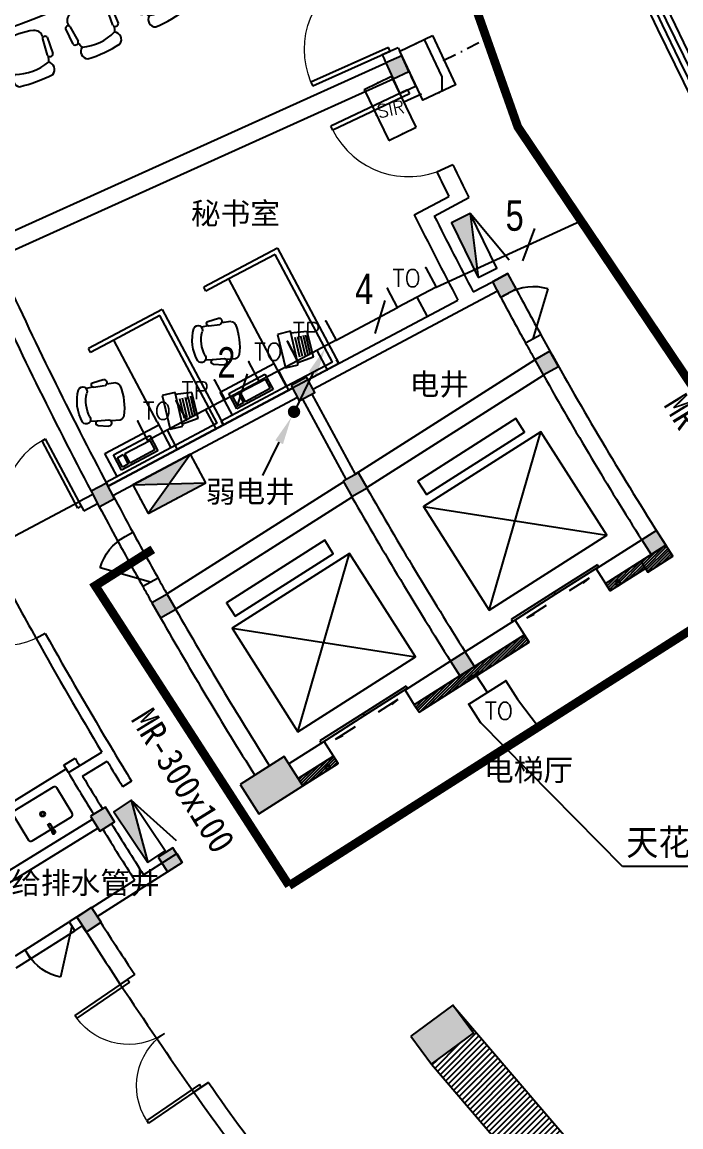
# Model space of a CAD drawing. Extents: x 13680 to 1640314, y -473492 to 65390.
# Drawn here: x 1477235 to 1484801, y -323081 to -310395 of the extents above; entities that cross this region are included whole.
import ezdxf
from ezdxf.enums import TextEntityAlignment as Align

# ---------------------------------------------------------------- set-up
doc = ezdxf.new("R2010")
doc.units = 0
doc.header["$LTSCALE"] = 1000
doc.header["$MEASUREMENT"] = 0
doc.linetypes.add('DASH', pattern=[0.35, 0.25, -0.1])
doc.linetypes.add('DASHDOT', pattern=[1, 0.5, -0.25, 0, -0.25])
for name, color, linetype in [('0-桥架', 120, 'Continuous'), ('0-电气文字', 6, 'Continuous'), ('AXIS', 1, 'Continuous'), ('COLUMN', 255, 'Continuous'), ('DIM-照明', 3, 'Continuous'), ('door', 2, 'Continuous'), ('EQUIP-消防', 241, 'Continuous'), ('EQUIP-通讯', 6, 'Continuous'), ('PUB_HATCH', 8, 'Continuous'), ('S-提资20140812', 6, 'Continuous'), ('S-消防器材提资', 2, 'Continuous'), ('TEL_TEXT', 7, 'Continuous'), ('WALL', 255, 'Continuous'), ('WINDOW', 2, 'Continuous'), ('WIRE-照明', 120, 'Continuous'), ('卫生间洁具', 8, 'Continuous'), ('室外建筑', 8, 'Continuous'), ('装修家具', 8, 'Continuous')]:
    doc.layers.add(name, color=color, linetype=linetype)
doc.styles.add('-宋体', font='', dxfattribs={"width": 1.3})
doc.styles.add('_TCH_DIM_T3', font='SIMPLEX', dxfattribs={"width": 0.705882, "bigfont": 'GBCBIG'})
doc.styles.add('_TEL_DIM', font='SIMPLEX', dxfattribs={"width": 0.8, "height": 3.5, "bigfont": 'HZTXT'})
doc.styles.add('IN-C', font='')
doc.styles.get("Standard").update_dxf_attribs({"font": 'haiwenrs.shx', "bigfont": 'hztxt.shx'})
doc.styles.get('-宋体').set_extended_font_data('NSimSun')
doc.styles.get('IN-C').set_extended_font_data('SimSun')
doc.linetypes.add('FENCELINE1', pattern='A,0.25,-0.1,[133,ltypeshp.shx,S=0.1,R=0,X=-0.1,Y=0],-0.1,1', length=1.45)
doc.dimstyles.new('_TCH_ARROW&&100', dxfattribs={"dimtxt": 297.5, "dimasz": 200, "dimexe": 250, "dimexo": 300, "dimgap": 126.25, "dimtad": 1, "dimdec": 0, "dimzin": 0, "dimdsep": 46, "dimtxsty": '_TCH_DIM_T3', "dimcen": 0.09, "dimclrt": 7, "dimazin": 2, "dimtfac": 1, "dimtdec": 0, "dimtix": 1, "dimtmove": 2, "dimatfit": 3, "dimfxl": 1, "dimtolj": 1, "dimtzin": 0, "dimarcsym": 0})

# ---------------------------------------------------------------- blocks, each defined once
blk = doc.blocks.new('A$C59BC2475')
at = {"layer": '卫生间洁具', "color": 8}
for p, q in [((15, 226), (50, 150)), ((42, 238), (76, 162))]:
    blk.add_line(p, q, dxfattribs=at)
for radius in [28.6, 19]:
    blk.add_circle((120, 29), radius, dxfattribs=at)
for centre, radius, start, end in [((22, 247), 21.9, 303.7888, 284.8126), ((22, 247), 11.7, 310.7142, 277.8871), ((22, 247), 10.2, 312.6958, 275.9055), ((23, 245), 2.73, 24.3007, 204.3007), ((298, 344), 295, 199.8088, 208.7925), ((-234, 104), 295, 19.8088, 28.7925), ((42, 203), 2.73, 204.3007, 24.3007)]:
    blk.add_arc(centre, radius, start, end, dxfattribs=at)
at = {"layer": '卫生间洁具', "color": 8, "extrusion": (-1.1128e-26, -1.18513e-26, -1)}
for centre in [(59, 165), (59, 164), (63, 156)]:
    blk.add_ellipse(centre, major_axis=(-13.3, -6), ratio=0.448066, start_param=3.141593, end_param=6.283185, dxfattribs=at)
blk = doc.blocks.new('A$C3ECB1412')
at = {"layer": '装修家具', "color": 8}
for p, q in [((0, 1500), (0, 0)), ((0, 1500), (0, 0)), ((1500, 1500), (0, 1500)), ((0, 1500), (50, 1500)), ((50, 1444), (50, 844)), ((50, 1444), (1450, 1444)), ((1450, 1444), (1450, 844)), ((1500, 1500), (1500, 544)), ((201, 1278), (496, 1355)), ((201, 1278), (227, 1087)), ((244, 1263), (466, 1322)), ((250, 1237), (473, 1295)), ((496, 1355), (567, 1176)), ((205, 1083), (588, 1184)), ((259, 1205), (482, 1263)), ((268, 1171), (491, 1229)), ((276, 1140), (499, 1199)), ((588, 1184), (626, 1037)), ((243, 937), (205, 1083)), ((626, 1037), (243, 937)), ((50, 844), (50, 0)), ((50, 844), (50, 0)), ((390, 844), (50, 844)), ((350, 144), (350, 844)), ((390, 844), (1450, 844)), ((1450, 844), (1450, 544)), ((90, 695), (90, 223)), ((289, 695), (90, 695)), ((115, 670), (115, 347)), ((239, 670), (115, 670)), ((239, 347), (239, 670)), ((289, 223), (289, 695)), ((1008, 635), (1043, 536)), ((1132, 400), (1108, 527)), ((1450, 544), (1500, 544)), ((605, 480), (646, 383)), ((1081, 386), (1038, 507)), ((115, 347), (239, 347)), ((239, 323), (115, 323)), ((115, 323), (115, 248)), ((239, 248), (239, 323)), ((671, 223), (604, 333)), ((719, 246), (669, 365)), ((1088, 377), (1108, 304)), ((50, 144), (350, 144)), ((90, 223), (289, 223)), ((115, 248), (239, 248)), ((719, 236), (753, 168)), ((0, 0), (50, 0))]:
    blk.add_line(p, q, dxfattribs=at)
for centre, radius, start, end in [((1036, -39), 708, 96.8246, 125.3087), ((950, 594), 70.3, 35.575, 88.634), ((675, 488), 70.3, 133.4994, 186.5584), ((1074, 512), 36.8, 24.5799, 187.0599), ((639, 344), 36.8, 35.0735, 197.5535), ((1104, 401), 27.9, 213.3494, 358.8432), ((797, 582), 394, 270.7801, 311.3533), ((1098, 254), 51.9, 322.3317, 140.7492), ((691, 242), 27.9, 223.2902, 8.784), ((795, 137), 51.9, 81.3842, 259.8017), ((800, 575), 489, 268.3277, 313.8056)]:
    blk.add_arc(centre, radius, start, end, dxfattribs=at)
blk = doc.blocks.new('A$C0A380173')
at = {"layer": '装修家具', "color": 8, "xscale": -1, "rotation": 298.0000027539319}
for p in [(2411, -1838), (1087, -2542)]:
    blk.add_blockref('A$C3ECB1412', p, dxfattribs=at)
blk = doc.blocks.new('A$C78281EE0')
at = {"layer": '装修家具', "color": 8}
for p, q in [((1431, 5388), (1436, 5585)), ((2015, 5388), (2010, 5585)), ((1490, 5384), (1505, 5579)), ((1956, 5384), (1941, 5579)), ((1480, 5365), (1481, 5372)), ((1966, 5365), (1965, 5372)), ((1966, 5365), (1966, 5372)), ((2486, 5071), (960, 5070)), ((596, 4695), (401, 4713)), ((603, 4754), (408, 4782)), ((616, 4701), (609, 4702)), ((2830, 4701), (2837, 4702)), ((2844, 4754), (3039, 4782)), ((2850, 4695), (3045, 4713)), ((503, 4178), (309, 4217)), ((516, 4236), (327, 4284)), ((533, 4223), (526, 4225)), ((533, 4223), (526, 4224)), ((2913, 4223), (2920, 4225)), ((2913, 4223), (2920, 4224)), ((2930, 4236), (3119, 4284)), ((2944, 4178), (3137, 4217)), ((488, 3937), (292, 3948)), ((2958, 3937), (3155, 3948)), ((487, 3878), (291, 3879)), ((507, 3886), (499, 3887)), ((507, 3886), (499, 3886)), ((2940, 3886), (2947, 3887)), ((2940, 3886), (2947, 3886)), ((2959, 3878), (3155, 3879)), ((449, 3414), (256, 3445)), ((2997, 3414), (3191, 3445)), ((440, 3355), (244, 3376)), ((467, 3402), (460, 3403)), ((2980, 3402), (2987, 3403)), ((3006, 3355), (3202, 3376)), ((422, 3127), (225, 3122)), ((425, 3068), (230, 3053)), ((444, 3078), (437, 3078)), ((444, 3078), (437, 3078)), ((3002, 3078), (3010, 3078)), ((3002, 3078), (3009, 3078)), ((3021, 3068), (3216, 3053)), ((3025, 3127), (3222, 3122)), ((422, 2543), (225, 2548)), ((425, 2602), (230, 2617)), ((444, 2592), (437, 2593)), ((3002, 2592), (3010, 2593)), ((3021, 2602), (3216, 2617)), ((3025, 2543), (3222, 2548)), ((440, 2315), (244, 2294)), ((3006, 2315), (3202, 2294)), ((449, 2257), (256, 2226)), ((467, 2268), (459, 2267)), ((2980, 2268), (2987, 2267)), ((2998, 2257), (3191, 2226)), ((487, 1793), (291, 1792)), ((506, 1784), (499, 1784)), ((506, 1784), (499, 1784)), ((2940, 1784), (2947, 1784)), ((2940, 1784), (2947, 1784)), ((2959, 1793), (3155, 1792)), ((488, 1733), (291, 1722)), ((2958, 1733), (3155, 1722)), ((502, 1492), (309, 1454)), ((516, 1435), (326, 1386)), ((533, 1448), (526, 1446)), ((533, 1448), (526, 1446)), ((2913, 1448), (2921, 1446)), ((2913, 1448), (2920, 1446)), ((2930, 1435), (3120, 1387)), ((2944, 1492), (3137, 1454)), ((596, 976), (401, 957)), ((602, 917), (407, 888)), ((616, 969), (609, 968)), ((2830, 969), (2838, 968)), ((2844, 917), (3039, 888)), ((2850, 976), (3045, 957)), ((960, 739), (2486, 739)), ((1431, 422), (1436, 225)), ((1480, 444), (1481, 437)), ((1490, 425), (1506, 230)), ((1956, 425), (1941, 230)), ((1966, 444), (1966, 437)), ((1966, 444), (1966, 437)), ((2015, 422), (2010, 225))]:
    blk.add_line(p, q, dxfattribs=at)
for centre, radius, start, end in [((1563, 5734), 87.7, 120.3949, 239.6096), ((1723, 4235), 1587, 82.593, 97.4115), ((1883, 5734), 87.7, 300.3949, 59.6096), ((1470, 5571), 36.3, 12.8685, 157.8458), ((1699, 5568), 203, 153.79, 172.6675), ((1723, 5119), 577, 69.2112, 110.7933), ((1750, 5568), 203, 8.0975, 26.3842), ((1976, 5571), 36.3, 22.1587, 167.136), ((1461, 5398), 32, 198.7184, 333.9591), ((1581, 5356), 102, 175.0023, 253.8936), ((1865, 5356), 102, 286.1109, 5.0023), ((1985, 5398), 32, 206.0454, 341.2861), ((1723, 5954), 716, 256.2773, 283.7273), ((8991, 2905), 8318, 164.9086, 195.096), ((-5545, 2905), 8318, 344.904, 15.0919), ((1688, 4268), 1587, 162.7239, 177.5424), ((239, 4683), 87.7, 20.5259, 139.7405), ((818, 4420), 577, 149.3421, 190.9242), ((379, 4521), 203, 87.4679, 106.3454), ((416, 4747), 36.3, 102.2896, 247.2669), ((587, 4725), 32, 286.1763, 61.417), ((608, 4600), 102, 6.2418, 85.1332), ((2838, 4600), 102, 94.8673, 173.7586), ((2859, 4725), 32, 118.5834, 253.8241), ((3031, 4747), 36.3, 292.7336, 77.7108), ((3068, 4521), 203, 73.655, 92.5325), ((3207, 4683), 87.7, 40.2599, 159.4746), ((2629, 4420), 577, 349.0762, 30.6583), ((1758, 4268), 1587, 2.458, 17.2765), ((-6, 4563), 716, 336.4082, 3.8582), ((3452, 4563), 716, 176.1423, 203.5923), ((184, 4367), 87.7, 200.5259, 319.7405), ((3262, 4367), 87.7, 220.2599, 339.4746), ((370, 4470), 203, 233.7512, 252.0379), ((329, 4248), 36.3, 92.9995, 237.9767), ((498, 4210), 32, 278.8493, 54.0901), ((559, 4321), 102, 255.1332, 334.0245), ((2887, 4321), 102, 205.9759, 284.8673), ((2949, 4210), 32, 125.9104, 261.1511), ((3118, 4248), 36.3, 302.0237, 87.001), ((3076, 4470), 203, 287.9625, 306.2492), ((302, 3914), 36.3, 107.4519, 252.4292), ((476, 3908), 32, 291.3386, 66.5793), ((2971, 3908), 32, 113.4211, 248.6619), ((3144, 3914), 36.3, 287.5713, 72.5486), ((1613, 3552), 1587, 167.8862, 182.7047), ((133, 3834), 87.7, 25.6881, 144.9028), ((732, 3624), 577, 154.5044, 196.0865), ((286, 3688), 203, 93.3907, 111.6774), ((507, 3785), 102, 11.4041, 90.2954), ((2939, 3785), 102, 89.705, 168.5963), ((3160, 3688), 203, 68.323, 86.6097), ((3314, 3834), 87.7, 35.0977, 154.3123), ((2714, 3624), 577, 343.9139, 25.496), ((1834, 3552), 1587, 357.2957, 12.1143), ((-100, 3693), 716, 341.5705, 9.0204), ((3547, 3693), 716, 170.98, 198.43), ((106, 3515), 87.7, 205.6881, 324.9028), ((282, 3637), 203, 239.0832, 257.9607), ((261, 3409), 36.3, 98.1617, 243.139), ((484, 3502), 102, 260.2954, 339.1868), ((2962, 3502), 102, 200.8136, 279.705), ((3185, 3409), 36.3, 296.8614, 81.8387), ((3164, 3637), 203, 282.0397, 300.9172), ((3340, 3515), 87.7, 215.0977, 334.3123), ((433, 3386), 32, 284.0116, 59.2523), ((3014, 3386), 32, 120.7481, 255.9888), ((76, 2996), 87.7, 30.3949, 149.6096), ((241, 2862), 203, 98.0975, 116.3842), ((238, 3089), 36.3, 112.1587, 257.136), ((411, 3097), 32, 296.0454, 71.2861), ((453, 2977), 102, 16.1109, 95.0023), ((2993, 2977), 102, 84.9982, 163.8895), ((3035, 3097), 32, 108.7143, 243.9551), ((3208, 3089), 36.3, 282.8645, 67.8417), ((3206, 2862), 203, 63.6162, 81.9029), ((3371, 2996), 87.7, 30.3909, 149.6055), ((1574, 2835), 1587, 172.593, 187.4115), ((690, 2835), 577, 159.2112, 200.7933), ((-145, 2835), 716, 346.2773, 13.7273), ((3591, 2835), 716, 166.2732, 193.7232), ((2756, 2835), 577, 339.2071, 20.7892), ((1872, 2835), 1587, 352.5889, 7.4074), ((453, 2694), 102, 265.0023, 343.8936), ((2993, 2694), 102, 196.1068, 274.9982), ((76, 2675), 87.7, 210.3949, 329.6096), ((241, 2811), 203, 243.79, 262.6675), ((238, 2582), 36.3, 102.8685, 247.8458), ((411, 2574), 32, 288.7184, 63.9591), ((3035, 2574), 32, 116.0413, 251.282), ((3208, 2582), 36.3, 292.1546, 77.1319), ((3206, 2811), 203, 277.3329, 296.2104), ((3371, 2675), 87.7, 210.3909, 329.6055), ((261, 2262), 36.3, 116.8477, 261.825), ((432, 2284), 32, 300.7344, 75.9751), ((3014, 2284), 32, 104.0253, 239.266), ((3186, 2262), 36.3, 278.1754, 63.1527), ((1613, 2119), 1587, 177.282, 192.1005), ((106, 2156), 87.7, 35.084, 154.2986), ((732, 2046), 577, 163.9002, 205.4823), ((282, 2034), 203, 102.026, 120.9035), ((484, 2168), 102, 20.7999, 99.6913), ((-101, 1978), 716, 350.9663, 18.4163), ((3547, 1978), 716, 161.5842, 189.0341), ((2963, 2168), 102, 80.3092, 159.2005), ((3164, 2034), 203, 59.0969, 77.9744), ((2714, 2046), 577, 334.5181, 16.1002), ((3340, 2156), 87.7, 25.7018, 144.9165), ((1834, 2119), 1587, 347.8999, 2.7184), ((132, 1836), 87.7, 215.084, 334.2986), ((286, 1983), 203, 248.3093, 266.596), ((302, 1757), 36.3, 107.5576, 252.5349), ((475, 1763), 32, 293.4074, 68.6482), ((507, 1886), 102, 269.6913, 348.5826), ((2939, 1886), 102, 191.4178, 270.3092), ((2971, 1763), 32, 111.3523, 246.593), ((3144, 1757), 36.3, 287.4656, 72.4429), ((3160, 1983), 203, 273.4044, 291.6911), ((3314, 1836), 87.7, 205.7018, 324.9165), ((328, 1423), 36.3, 122.01, 266.9873), ((497, 1461), 32, 305.8967, 81.1374), ((559, 1350), 102, 25.9622, 104.8535), ((2887, 1350), 102, 75.1469, 154.0382), ((2949, 1461), 32, 98.863, 234.1038), ((3118, 1423), 36.3, 273.0132, 57.9905), ((184, 1303), 87.7, 40.2462, 159.4609), ((1688, 1402), 1587, 182.4443, 197.2628), ((817, 1251), 577, 169.0625, 210.6446), ((370, 1200), 203, 107.9488, 126.2355), ((-6, 1108), 716, 356.1286, 23.5785), ((3452, 1108), 716, 156.4219, 183.8719), ((2629, 1251), 577, 329.3558, 10.9379), ((3077, 1200), 203, 53.7649, 72.0516), ((3262, 1303), 87.7, 20.5396, 139.7542), ((1759, 1402), 1587, 342.7376, 357.5561), ((607, 1070), 102, 274.8535, 353.7449), ((2839, 1070), 102, 186.2555, 265.1469), ((239, 988), 87.7, 220.2462, 339.4609), ((378, 1150), 203, 253.6413, 272.5188), ((415, 924), 36.3, 112.7198, 257.6971), ((587, 945), 32, 298.5697, 73.8104), ((2859, 945), 32, 106.19, 241.4307), ((3031, 924), 36.3, 282.3033, 67.2806), ((3068, 1150), 203, 267.4816, 286.3591), ((3207, 988), 87.7, 200.5396, 319.7542), ((1582, 453), 102, 106.1109, 185.0023), ((1723, -145), 716, 76.2773, 103.7273), ((1865, 453), 102, 355.0023, 73.8936), ((1462, 411), 32, 26.0454, 161.2861), ((1985, 411), 32, 18.7184, 153.9591), ((1470, 238), 36.3, 202.1587, 347.136), ((1563, 76), 87.7, 120.3949, 239.6096), ((1699, 241), 203, 187.337, 206.2145), ((1723, 690), 577, 249.2112, 290.7933), ((1884, 76), 87.7, 300.3949, 59.6096), ((1750, 241), 203, 333.6203, 351.907), ((1977, 238), 36.3, 192.8685, 337.8458), ((1723, 1574), 1587, 262.593, 277.4115)]:
    blk.add_arc(centre, radius, start, end, dxfattribs=at)
blk = doc.blocks.new('xfx-gz')
at = {"layer": 'S-消防器材提资'}
blk.add_hatch(color=8, dxfattribs=at).paths.add_polyline_path([(0, 240), (0, 0), (700, 0)])
at = {"layer": 'S-消防器材提资', "color": 8}
for p, q in [((678, 408), (0, 240)), ((0, 240), (700, 0))]:
    blk.add_line(p, q, dxfattribs=at)
blk.add_lwpolyline([(700, 0), (700, 240), (0, 240), (0, 0)], close=True, dxfattribs=at)
blk = doc.blocks.new('*D78')
at = {"layer": 'AXIS', "color": 0, "lineweight": -2, "transparency": 16777216}
for p, q in [((1467010, -308695), (1464658, -309379)), ((1469787, -316223), (1467554, -317231))]:
    blk.add_line(p, q, dxfattribs=at)
blk.add_arc((1521555, -292849), 59000, 196.39422, 204.10568, dxfattribs=at)
at = {"layer": 'AXIS', "color": 0, "transparency": 16777216}
for points in [[(1464922, -309510), (1464986, -309492), (1464898, -309309)], [(1467731, -316932), (1467670, -316959), (1467782, -317128)]]:
    blk.add_solid(points, dxfattribs=at)
at = {"layer": 'Defpoints', "color": 0, "transparency": 16777216}
for p in [(1521555, -292849), (1467298, -308612), (1465736, -311960), (1470061, -316099)]:
    blk.add_point(p, dxfattribs=at)
at = {"layer": 'AXIS', "color": 7, "transparency": 16777216, "insert": (1466460, -313174), "char_height": 297.5, "attachment_point": 5, "rotation": 290.25, "style": '_TCH_DIM_T3'}
blk.add_mtext('\\A1;8.1°', dxfattribs=at)
blk = doc.blocks.new('*D79')
at = {"layer": 'AXIS', "color": 0, "lineweight": -2, "transparency": 16777216}
for p, q in [((1469787, -316223), (1467554, -317231)), ((1473597, -323284), (1471529, -324596))]:
    blk.add_line(p, q, dxfattribs=at)
blk.add_arc((1521555, -292849), 59000, 204.49413, 212.20578, dxfattribs=at)
at = {"layer": 'AXIS', "color": 0, "transparency": 16777216}
for points in [[(1467834, -317324), (1467895, -317296), (1467782, -317128)], [(1471661, -324276), (1471605, -324311), (1471740, -324462)]]:
    blk.add_solid(points, dxfattribs=at)
at = {"layer": 'Defpoints', "color": 0, "transparency": 16777216}
for p in [(1521555, -292849), (1470061, -316099), (1468986, -319634), (1473851, -323123)]:
    blk.add_point(p, dxfattribs=at)
at = {"layer": 'AXIS', "color": 7, "transparency": 16777216, "insert": (1469873, -320735), "char_height": 297.5, "attachment_point": 5, "rotation": 298.35, "style": '_TCH_DIM_T3'}
blk.add_mtext('\\A1;8.1°', dxfattribs=at)
blk = doc.blocks.new('*D80')
at = {"layer": 'AXIS', "color": 0, "lineweight": -2, "transparency": 16777216}
for p, q in [((1473597, -323284), (1471529, -324596)), ((1475866, -326595), (1473896, -328050))]:
    blk.add_line(p, q, dxfattribs=at)
blk.add_arc((1521555, -292849), 59000, 212.59422, 216.25576, dxfattribs=at)
at = {"layer": 'AXIS', "color": 0, "transparency": 16777216}
for points in [[(1471819, -324649), (1471875, -324613), (1471740, -324462)], [(1474005, -327721), (1473951, -327761), (1474097, -327902)]]:
    blk.add_solid(points, dxfattribs=at)
at = {"layer": 'Defpoints', "color": 0, "transparency": 16777216}
for p in [(1521555, -292849), (1473851, -323123), (1472498, -325627), (1476108, -326417)]:
    blk.add_point(p, dxfattribs=at)
at = {"layer": 'AXIS', "color": 7, "transparency": 16777216, "insert": (1473115, -326048), "char_height": 297.5, "attachment_point": 5, "rotation": 304.425, "style": '_TCH_DIM_T3'}
blk.add_mtext('\\A1;4.05°', dxfattribs=at)
blk = doc.blocks.new('*D81')
at = {"layer": 'AXIS', "color": 0, "lineweight": -2, "transparency": 16777216}
for p, q in [((1475866, -326595), (1473896, -328050)), ((1478364, -329738), (1476501, -331329))]:
    blk.add_line(p, q, dxfattribs=at)
blk.add_arc((1521555, -292849), 59000, 216.6442, 220.30638, dxfattribs=at)
at = {"layer": 'AXIS', "color": 0, "transparency": 16777216}
for points in [[(1474189, -328082), (1474243, -328043), (1474097, -327902)], [(1476587, -330993), (1476536, -331036), (1476692, -331167)]]:
    blk.add_solid(points, dxfattribs=at)
at = {"layer": 'Defpoints', "color": 0, "transparency": 16777216}
for p in [(1521555, -292849), (1476108, -326417), (1474936, -329010), (1478592, -329543)]:
    blk.add_point(p, dxfattribs=at)
at = {"layer": 'AXIS', "color": 7, "transparency": 16777216, "insert": (1475581, -329386), "char_height": 297.5, "attachment_point": 5, "rotation": 308.4753, "style": '_TCH_DIM_T3'}
blk.add_mtext('\\A1;4.05°', dxfattribs=at)
blk = doc.blocks.new('*D82')
at = {"layer": 'AXIS', "color": 0, "lineweight": -2, "transparency": 16777216}
for p, q in [((1478364, -329738), (1476501, -331329)), ((1481077, -332696), (1479331, -334414))]:
    blk.add_line(p, q, dxfattribs=at)
blk.add_arc((1521555, -292849), 59000, 220.69483, 224.35579, dxfattribs=at)
at = {"layer": 'AXIS', "color": 0, "transparency": 16777216}
for points in [[(1476796, -331340), (1476847, -331297), (1476692, -331167)], [(1479393, -334073), (1479346, -334120), (1479509, -334239)]]:
    blk.add_solid(points, dxfattribs=at)
at = {"layer": 'Defpoints', "color": 0, "transparency": 16777216}
for p in [(1521555, -292849), (1478592, -329543), (1477607, -332213), (1481291, -332485)]:
    blk.add_point(p, dxfattribs=at)
at = {"layer": 'AXIS', "color": 7, "transparency": 16777216, "insert": (1478276, -332542), "char_height": 297.5, "attachment_point": 5, "rotation": 312.5253, "style": '_TCH_DIM_T3'}
blk.add_mtext('\\A1;4.05°', dxfattribs=at)
blk = doc.blocks.new('*D83')
at = {"layer": 'AXIS', "color": 0, "lineweight": -2, "transparency": 16777216}
for p, q in [((1481077, -332696), (1479331, -334414)), ((1483993, -335455), (1482372, -337293))]:
    blk.add_line(p, q, dxfattribs=at)
blk.add_arc((1521555, -292849), 59000, 224.74423, 228.40578, dxfattribs=at)
at = {"layer": 'AXIS', "color": 0, "transparency": 16777216}
for points in [[(1479626, -334405), (1479674, -334358), (1479509, -334239)], [(1482410, -336948), (1482366, -336998), (1482538, -337105)]]:
    blk.add_solid(points, dxfattribs=at)
at = {"layer": 'Defpoints', "color": 0, "transparency": 16777216}
for p in [(1521555, -292849), (1481291, -332485), (1480496, -335218), (1484191, -335230)]:
    blk.add_point(p, dxfattribs=at)
at = {"layer": 'AXIS', "color": 7, "transparency": 16777216, "insert": (1481187, -335499), "char_height": 297.5, "attachment_point": 5, "rotation": 316.575, "style": '_TCH_DIM_T3'}
blk.add_mtext('\\A1;4.05°', dxfattribs=at)
blk = doc.blocks.new('*D84')
at = {"layer": 'AXIS', "color": 0, "lineweight": -2, "transparency": 16777216}
for p, q in [((1483993, -335455), (1482372, -337293)), ((1490371, -340323), (1489025, -342370))]:
    blk.add_line(p, q, dxfattribs=at)
blk.add_arc((1521555, -292849), 59000, 228.79422, 236.50578, dxfattribs=at)
at = {"layer": 'AXIS', "color": 0, "transparency": 16777216}
for points in [[(1482666, -337262), (1482710, -337212), (1482538, -337105)], [(1489014, -342023), (1488977, -342079), (1489163, -342161)]]:
    blk.add_solid(points, dxfattribs=at)
at = {"layer": 'Defpoints', "color": 0, "transparency": 16777216}
for p in [(1521555, -292849), (1484191, -335230), (1484666, -338894), (1490535, -340072)]:
    blk.add_point(p, dxfattribs=at)
at = {"layer": 'AXIS', "color": 7, "transparency": 16777216, "insert": (1485928, -339532), "char_height": 297.5, "attachment_point": 5, "rotation": 322.65, "style": '_TCH_DIM_T3'}
blk.add_mtext('\\A1;8.1°', dxfattribs=at)
blk = doc.blocks.new('*D89')
at = {"layer": 'AXIS', "color": 0, "lineweight": -2, "transparency": 16777216}
for p, q in [((1464755, -292849), (1461505, -292849)), ((1512669, -348949), (1512161, -352159))]:
    blk.add_line(p, q, dxfattribs=at)
blk.add_arc((1521555, -292849), 59800, 180.19165, 260.80826, dxfattribs=at)
at = {"layer": 'AXIS', "color": 0, "transparency": 16777216}
for points in [[(1461722, -293049), (1461789, -293049), (1461755, -292849)], [(1512008, -351848), (1511997, -351914), (1512200, -351912)]]:
    blk.add_solid(points, dxfattribs=at)
at = {"layer": 'Defpoints', "color": 0, "transparency": 16777216}
for p in [(1465055, -292849), (1521555, -292849), (1468273, -319997), (1512716, -348653)]:
    blk.add_point(p, dxfattribs=at)
at = {"layer": 'AXIS', "color": 7, "transparency": 16777216, "insert": (1476292, -331507), "char_height": 297.5, "attachment_point": 5, "rotation": 310.5, "style": '_TCH_DIM_T3'}
blk.add_mtext('\\A1;81°', dxfattribs=at)
blk = doc.blocks.new('*D103')
at = {"layer": 'AXIS', "color": 0, "lineweight": -2, "transparency": 16777216}
for p, q in [((1482355, -292849), (1485605, -292849)), ((1515423, -331566), (1515931, -328356))]:
    blk.add_line(p, q, dxfattribs=at)
blk.add_arc((1521555, -292849), 36200, 180.3166, 260.6833, dxfattribs=at)
at = {"layer": 'AXIS', "color": 0, "transparency": 16777216}
for points in [[(1485322, -293049), (1485389, -293049), (1485355, -292849)], [(1515700, -328538), (1515689, -328604), (1515892, -328603)]]:
    blk.add_solid(points, dxfattribs=at)
at = {"layer": 'Defpoints', "color": 0, "transparency": 16777216}
for p in [(1482055, -292849), (1521555, -292849), (1489301, -309283), (1515376, -331862)]:
    blk.add_point(p, dxfattribs=at)
at = {"layer": 'AXIS', "color": 7, "transparency": 16777216, "insert": (1494237, -316180), "char_height": 297.5, "attachment_point": 5, "rotation": 310.5, "style": '_TCH_DIM_T3'}
blk.add_mtext('\\A1;81°', dxfattribs=at)
blk = doc.blocks.new('$DorLib2D$00000130')
at = {"color": 0, "linetype": 'Continuous'}
for p, q in [((-0.533, 0.66), (-0.533, 0.513)), ((0, 0.66), (-0.533, 0.66)), ((0, 0.513), (0, 0.66)), ((0.533, 0.66), (0, 0.66)), ((0.533, 0.66), (0.533, 0.513)), ((0, 0.513), (-0.533, 0.513)), ((0.533, 0.513), (0, 0.513)), ((-0.385, 0.269), (-0.14, 0.269)), ((-0.385, 0.269), (-0.3, 0.214)), ((-0.3, 0.214), (-0.3, 0.269)), ((0.385, 0.269), (0.14, 0.269)), ((0.3, 0.214), (0.3, 0.269)), ((0.385, 0.269), (0.3, 0.214))]:
    blk.add_line(p, q, dxfattribs=at)
blk = doc.blocks.new('$DorLib2D$00000001')
for p, q in [((0.45, 0.975), (0.5, 0.975)), ((0.45, 0), (0.45, 0.975)), ((0.5, 0), (0.5, 0.975)), ((0.5, 0), (0.45, 0))]:
    blk.add_line(p, q)
at = {"lineweight": 13}
blk.add_arc((0.475, 0), 0.975, 91.4693, 180, dxfattribs=at)
blk = doc.blocks.new('$DorLib2D$00000114')
at = {"color": 0}
blk.add_line((0.5, 0), (-0.207, 0.707), dxfattribs=at)
blk.add_arc((0.5, 0), 1, 135, 180, dxfattribs=at)
blk = doc.blocks.new('$DorLib2D$00000002')
for p, q in [((-0.5, 0), (-0.5, 0.4875)), ((-0.475, 0.4875), (-0.5, 0.4875)), ((-0.475, 0), (-0.475, 0.4875)), ((0.475, 0), (0.475, 0.4875)), ((0.475, 0.4875), (0.5, 0.4875)), ((0.5, 0), (0.5, 0.4875)), ((-0.5, 0), (-0.475, 0)), ((0.5, 0), (0.475, 0))]:
    blk.add_line(p, q)
at = {"lineweight": 13}
for centre, start, end in [((-0.4875, 0), 0, 88.53072), ((0.4875, 0), 91.46928, 180)]:
    blk.add_arc(centre, 0.4875, start, end, dxfattribs=at)
blk = doc.blocks.new('_FZH')
blk.add_lwpolyline([(-0.5, -0.5), (0.5, -0.5), (0.5, 0.5), (-0.5, 0.5)], close=True)
at = {"layer": 'PUB_HATCH'}
blk.add_solid([(-0.5, -0.5), (0.5, -0.5), (-0.5, 0.5), (0.5, 0.5)], dxfattribs=at)
blk = doc.blocks.new('A$C00DD16A7')
at = {"layer": 'WALL'}
h = blk.add_hatch(dxfattribs=at)
h.set_pattern_fill('ANSI31', color=8, scale=15)
h.set_pattern_definition([(45, (-30687.793, -41431.23), (-16.83798, 16.83798), [])])
h.paths.add_polyline_path([(-1654, -1393), (-1680, -1351), (-1638, -1324), (-1611, -1366), (-1527, -1313), (-1581, -1228), (-1986, -1485), (-1932, -1570)])
h.paths.add_polyline_path([(-652, -639), (-598, -723), (-28, -361), (-39, -345), (88, -264), (98, -281), (668, 81), (615, 165)])
h.paths.add_polyline_path([(1597, 670), (1681, 723), (1654, 766), (1697, 792), (1723, 750), (2002, 927), (1949, 1012), (1544, 755)])
at = {"layer": 'WALL', "color": 2}
for points in [[(1544, 755), (1949, 1012), (2002, 927), (1597, 670)], [(-598, -723), (668, 81), (615, 165), (-652, -639)], [(-1932, -1570), (-1527, -1313), (-1581, -1228), (-1986, -1485)]]:
    blk.add_lwpolyline(points, close=True, dxfattribs=at)
for points in [[(1654, 766), (1681, 723), (1723, 750), (1697, 792), (1654, 766)], [(-39, -345), (-28, -361), (98, -281), (88, -264), (-39, -345)], [(-1680, -1351), (-1654, -1393), (-1611, -1366), (-1638, -1324), (-1680, -1351)]]:
    blk.add_lwpolyline(points, dxfattribs=at)
at = {"layer": 'WALL', "color": 1}
for centre in [(1689, 758), (-1646, -1358)]:
    blk.add_circle(centre, 15, dxfattribs=at)
blk = doc.blocks.new('A$C3F8F24B0')
at = {"layer": 'WALL'}
h = blk.add_hatch(dxfattribs=at)
h.set_pattern_fill('ANSI31', color=8, scale=15)
h.set_pattern_definition([(45, (-136182.277, -35183.407), (-16.8379802, 16.8379802), [])])
h.paths.add_polyline_path([(0, 127), (80, 0), (368, 182), (287, 309)])
at = {"layer": 'WALL', "color": 2}
blk.add_lwpolyline([(0, 127), (80, 0), (368, 182), (287, 309), (0, 127)], dxfattribs=at)
blk = doc.blocks.new('$equip$00001847')
for p, q in [((-0.5, 0.499), (-0.5, 0.999)), ((0.5, 0.999), (0.5, 0.499)), ((0.5, 0.499), (-0.5, 0.499)), ((0, 0.5), (0, 0))]:
    blk.add_line(p, q)
for p in [(-0.5, 0.999), (0.5, 0.999), (-0.5, 0.499), (0.5, 0.499), (0, 0)]:
    blk.add_point(p)
at = {"color": 7, "style": '_TEL_DIM'}
blk.add_attdef('$TEXT$', text='', height=0.4, dxfattribs=at).set_placement((0, 0.999), align=Align.MIDDLE_CENTER)
at = {"color": 7, "style": '_TEL_DIM', "flags": 1}
blk.add_attdef('A', text='', height=0.00002, dxfattribs=at).set_placement((0, 0), align=Align.MIDDLE_CENTER)
blk = doc.blocks.new('$equip$00001921')
for p, q in [((0.65, 0.325), (-0.65, 0.325)), ((0.65, 0.325), (-0.65, -0.325)), ((-0.65, 0.325), (0.65, -0.325)), ((-0.65, 0.325), (-0.65, -0.325)), ((0.65, -0.325), (0.65, 0.325)), ((-0.65, -0.325), (0.65, -0.325))]:
    blk.add_line(p, q)
for p in [(0, 0.325), (-0.65, 0), (0.65, 0), (0, -0.325)]:
    blk.add_point(p)
for points in [[(-0.65, 0.325), (0, 0), (0.65, 0.325)], [(0, 0), (-0.65, -0.325), (0.65, -0.325)]]:
    blk.add_solid(points)
at = {"layer": 'TEL_TEXT', "style": '_TEL_DIM', "flags": 1}
blk.add_attdef('A', text='', height=0.00002, dxfattribs=at).set_placement((0, 0), align=Align.MIDDLE_CENTER)
blk = doc.blocks.new('$TelecSys$00000095')
blk.add_line((0.4, 0.4), (-0.4, -0.4))
at = {"width": 0.8}
blk.add_attdef('N', text='', height=1, dxfattribs=at).set_placement((-0.017, 1.056), align=Align.MIDDLE)
blk = doc.blocks.new('$TelecSys$00000081')
for p, q in [((0.104, 0.104), (0.104, 0.104)), ((-0.104, -0.104), (-0.104, -0.104)), ((-1.15, -1.15), (-0.55, -0.55))]:
    blk.add_line(p, q)
at = {"const_width": 0.142}
blk.add_lwpolyline([(0.071, 0, 1), (-0.071, 0, 1)], format="xyb", close=True, dxfattribs=at)
blk.add_solid([(-0.62, -0.48), (-0.48, -0.62), (-0.1, -0.1)])
at = {"width": 0.8, "flags": 9}
blk.add_attdef('A', (0, 0), '', height=0.00002, rotation=180, dxfattribs=at)
blk = doc.blocks.new('$TelecSys$00000079')
for p, q in [((0.7, 0.7), (0, 0)), ((0.104, 0.104), (0.104, 0.104)), ((-0.104, -0.104), (-0.104, -0.104))]:
    blk.add_line(p, q)
at = {"const_width": 0.142}
blk.add_lwpolyline([(-0.071, 0, 1), (0.071, 0, 1)], format="xyb", close=True, dxfattribs=at)
blk.add_solid([(0.63, 0.77), (0.77, 0.63), (1.15, 1.15)])
at = {"width": 0.8, "flags": 9}
blk.add_attdef('A', (0, 0), '', height=0.00002, dxfattribs=at)
blk = doc.blocks.new('$equip$00001876')
at = {"color": 0, "linetype": 'Continuous'}
blk.add_lwpolyline([(-0.625, 0.415), (0.625, 0.415), (0.625, -0.415), (-0.625, -0.415)], close=True, dxfattribs=at)
blk.add_lwpolyline([(0.625, 0.075), (0.325, 0.215), (-0.625, 0.215)], dxfattribs=at)
for p in [(0, 0.415), (-0.625, 0), (0.625, 0), (0, -0.415)]:
    blk.add_point(p)
at = {"layer": 'TEL_TEXT', "style": '_TEL_DIM', "flags": 1}
blk.add_attdef('A', text='', height=0.00002, dxfattribs=at).set_placement((0, 0), align=Align.MIDDLE_CENTER)
blk = doc.blocks.new('$equip$00001889')
for p, q in [((-0.65, 0.35), (-0.65, -0.35)), ((0.65, 0.35), (-0.65, 0.35)), ((0.65, 0.35), (0.65, -0.35)), ((-0.65, -0.35), (0.65, -0.35))]:
    blk.add_line(p, q)
for p in [(0, 0.35), (-0.65, 0), (0.65, 0), (0, -0.35)]:
    blk.add_point(p)
at = {"color": 7, "style": '_TEL_DIM'}
blk.add_attdef('$TEXT$', text='', height=0.3, dxfattribs=at).set_placement((-0.02, -0.003), align=Align.MIDDLE_CENTER)
at = {"color": 7, "style": '_TEL_DIM', "flags": 1}
blk.add_attdef('A', text='', height=0.00002, dxfattribs=at).set_placement((0, 0), align=Align.MIDDLE_CENTER)

msp = doc.modelspace()

# ---------------------------------------------------------------- hatches: boundary and pattern name
at = {"layer": 'WALL'}
h = msp.add_hatch(dxfattribs=at)
h.set_pattern_fill('ANSI31', color=0, scale=30)
h.set_pattern_definition([(45, (1238865.16, -519110.95), (-33.6759605, 33.6759605), [])])
h.paths.add_polyline_path([(1482182.68, -321680.921), (1482420.328, -322002.671), (1481937.703, -322359.144), (1486210.403, -327361.834), (1486637.987, -326940.916), (1486918.599, -327225.971)])

# ---------------------------------------------------------------- linework, layer by layer
at = {"layer": '0-桥架', "color": 120, "const_width": 100}
for points in [[(1478725.341, -297201.577), (1480506.13, -304741.833), (1482927.617, -311598.598), (1488945.082, -320537.874), (1495211.97, -326301.802), (1501413.417, -330517.069), (1510854.591, -334130.402)], [(1478735.89, -316449.216), (1478074.587, -316866.897), (1480301.028, -320310.907)], [(1480301.028, -320310.907), (1486268.476, -316510.968)]]:
    msp.add_lwpolyline(points, dxfattribs=at)
at = {"layer": '0-电气文字', "color": 6, "linetype": 'Continuous'}
for p, q in [((1484130.978, -320089.11), (1482500.556, -318438.563)), ((1486176.291, -320089.11), (1484130.978, -320089.11))]:
    msp.add_line(p, q, dxfattribs=at)
at = {"layer": 'door'}
for p, q in [((1477092.302, -316324.584), (1477886.955, -315902.059)), ((1477268.887, -321048.304), (1477775.484, -320726.808)), ((1477333.186, -321149.623), (1477839.783, -320828.127))]:
    msp.add_line(p, q, dxfattribs=at)
for centre, radius, start, end in [((1521555.127, -292848.656), 43800.094, 208.0697862, 208.8546643), ((1521555.127, -292848.656), 44000.094, 208.07157, 208.8528805), ((1521555.055, -292848.7), 49200.009, 208.5331751, 209.2319084), ((1521555.055, -292848.7), 49000.009, 208.5317492, 209.2333344), ((1521554.964, -292848.963), 50560, 208.1234915, 209.1434062), ((1521555.046, -292848.703), 51800, 213.5061566, 215.1653591)]:
    msp.add_arc(centre, radius, start, end, dxfattribs=at)
at = {"layer": 'WALL', "color": 0}
for p, q in [((1481553.882, -310690.981), (1481371.228, -310772.452)), ((1481594.451, -310781.936), (1481594.555, -310781.889)), ((1477037.434, -312839.506), (1481412.17, -310864.239)), ((1477119.737, -313021.786), (1481494.577, -311046.473)), ((1481571.755, -311215.424), (1481752.549, -311129.874)), ((1482180.274, -312033.783), (1481999.48, -312119.333)), ((1481738.477, -312608.341), (1482135.961, -312396.995)), ((1481968.632, -312621.874), (1482366.088, -312410.543)), ((1482637.011, -313376.409), (1482813.603, -313282.514)), ((1482416.275, -313493.777), (1482637.011, -313376.409)), ((1482906.892, -313458.709), (1482907.014, -313458.643)), ((1482384.179, -313646.751), (1482693.142, -313482.472)), ((1482731.183, -313553.961), (1482818.958, -313506.378)), ((1480517.72, -314503.256), (1482239.684, -313587.672)), ((1480573.872, -314609.309), (1482384.179, -313646.751)), ((1483192.961, -313986.122), (1483017.131, -314081.44)), ((1481058.975, -315587.602), (1483123.888, -314274.283)), ((1481193.827, -315738.859), (1483221.916, -314448.96)), ((1478222.253, -315723.778), (1480341.13, -314597.151)), ((1478278.404, -315829.831), (1480397.282, -314703.203)), ((1480454.509, -314723.693), (1480955.822, -315649.116)), ((1480560.566, -314667.538), (1481058.975, -315587.602)), ((1482598.212, -317146.486), (1483192.655, -315099.757)), ((1478898.652, -316961.605), (1480926.392, -315671.928)), ((1478045.595, -315817.709), (1477886.955, -315902.059)), ((1478997.551, -317135.728), (1481021.288, -315848.597)), ((1477886.955, -315902.059), (1477943.291, -316008.013)), ((1477943.291, -316008.013), (1478101.747, -315923.761)), ((1481842.584, -315958.424), (1483948.282, -316287.819)), ((1478330.845, -316349.947), (1478505.971, -316253.342)), ((1484351.034, -316340.649), (1483827.463, -316672.918)), ((1480401.65, -318543.537), (1480996.093, -316496.807)), ((1484627.065, -316402.35), (1484627.162, -316402.288)), ((1483934.628, -316841.783), (1484458.2, -316509.515)), ((1483827.463, -316672.918), (1483934.628, -316841.783)), ((1478795.78, -316778.709), (1478620.655, -316875.314)), ((1482898.702, -317262.327), (1482324.692, -317626.605)), ((1483005.868, -317431.193), (1482898.702, -317262.327)), ((1479646.022, -317355.475), (1481751.72, -317684.869)), ((1477501.009, -317414.035), (1477395.681, -317471.541)), ((1482431.639, -317795.609), (1483005.868, -317431.193)), ((1482155.609, -317733.908), (1481632.045, -318066.172)), ((1481739.211, -318235.038), (1482262.774, -317902.774)), ((1481632.045, -318066.172), (1481739.211, -318235.038)), ((1480703.284, -318655.582), (1480298.261, -318912.618)), ((1480810.45, -318824.447), (1480703.284, -318655.582)), ((1477766.182, -319013.112), (1478149.491, -318777.299)), ((1477713.783, -318927.939), (1477842.728, -318848.612)), ((1477930.071, -319053.177), (1478211.157, -318880.252)), ((1480405.426, -319081.483), (1480810.45, -318824.447)), ((1477766.182, -319013.112), (1477713.783, -318927.939)), ((1478492.064, -319112.632), (1478389.615, -319175.115)), ((1476644.709, -320407.498), (1478042.834, -319547.366)), ((1476758.691, -320478.266), (1478105.712, -319649.573)), ((1478629.94, -320184.553), (1479010.317, -319943.159)), ((1478643.689, -320317.953), (1479074.616, -320044.478)), ((1479010.317, -319943.159), (1479074.616, -320044.478)), ((1478033.097, -320563.321), (1478528.621, -320248.853)), ((1478098.112, -320664.187), (1478643.689, -320317.953)), ((1477943.254, -320620.337), (1477775.484, -320726.808)), ((1477775.484, -320726.808), (1477839.783, -320828.127)), ((1477839.783, -320828.127), (1477926.351, -320773.19)), ((1477268.887, -321048.304), (1477154.169, -321121.106)), ((1477333.186, -321149.623), (1477268.887, -321048.304)), ((1477167.096, -321255.027), (1477333.186, -321149.623)), ((1478362.833, -321443.68), (1478528, -321330.86)), ((1479374.062, -322569.48), (1479208.895, -322682.3))]:
    msp.add_line(p, q, dxfattribs=at)
for points in [[(1481878.141, -315819.738), (1483004.896, -315103.103), (1482906.114, -314947.79), (1481779.36, -315664.425)], [(1482598.212, -317146.486), (1483948.282, -316287.819), (1483192.655, -315099.757), (1481842.584, -315958.424)], [(1479681.579, -317216.789), (1480808.334, -316500.154), (1480709.552, -316344.841), (1479582.798, -317061.476)], [(1480401.65, -318543.537), (1481751.72, -317684.869), (1480996.093, -316496.807), (1479646.022, -317355.475)]]:
    msp.add_lwpolyline(points, close=True, dxfattribs=at)
for centre, radius, start, end in [((1521555.046, -292848.703), 44000, 204.0389725, 204.1697822), ((1521555.046, -292848.703), 43800, 204.0389725, 204.3), ((1521555.046, -292848.703), 43800, 204.1692513, 204.3), ((1521555.046, -292848.703), 43800, 204.3, 204.669181), ((1521555.046, -292848.703), 44000, 204.4302811, 204.6721542), ((1521555.046, -292848.703), 43800, 205.9773322, 206.5268628), ((1521555.046, -292848.703), 44000, 205.974359, 206.3772423), ((1521555.046, -292848.703), 44450, 206.393675, 207.8117784), ((1521555.046, -292848.703), 44250, 206.5418471, 207.8109277), ((1521555.054, -292848.7), 49000.008, 204.5327937, 207.8292547), ((1521555.054, -292848.7), 49200.008, 204.5323196, 207.7837488), ((1521555.127, -292848.656), 43800.094, 207.8089906, 207.809447), ((1521555.127, -292848.656), 43800.094, 207.9893442, 208.0697861), ((1521555.127, -292848.656), 44000.094, 207.9661201, 207.9891415), ((1521555.127, -292848.656), 44000.094, 208.0702948, 208.07157), ((1521555.127, -292848.656), 44000.094, 208.8528805, 209.1358799), ((1521555.127, -292848.656), 43800.094, 208.8546643, 209.2630606), ((1521555.127, -292848.656), 43800.094, 209.2630606, 212.5308077), ((1521555.127, -292848.656), 44000.094, 209.400738, 212.2697781), ((1521555.055, -292848.7), 49000.009, 207.9695711, 208.5317491), ((1528149.59, -288769.773), 54353.836, 209.8806711, 212.2001595), ((1528149.59, -288769.773), 54153.836, 209.8760537, 212.1994215), ((1521555.055, -292848.7), 49200.009, 208.0166586, 208.5331752), ((1521555.055, -292848.7), 49200.009, 209.2319084, 209.481819), ((1521555.055, -292848.7), 49000.009, 209.2333344, 209.4787024), ((1521555.054, -292848.7), 49000.009, 209.7128547, 212.1661365), ((1521555.054, -292848.7), 49200.009, 209.7147288, 212.1670872), ((1521554.964, -292848.963), 50560, 209.1434062, 210.8520578), ((1521554.964, -292848.963), 50440, 209.1446194, 210.9192967), ((1521554.963, -292848.964), 50439.999, 210.9192967, 211.3786337), ((1521682.723, -292770.365), 51010, 210.7463229, 210.8586564), ((1521554.963, -292848.964), 50559.999, 210.9880543, 211.3786337), ((1521554.963, -292848.963), 51010, 210.8586564, 211.487657), ((1521554.963, -292848.963), 50890, 210.9920226, 211.4873921), ((1521554.964, -292848.963), 51010, 211.7123024, 212.4896608), ((1521554.964, -292848.963), 50890, 211.7125672, 212.4898723), ((1521555.046, -292848.703), 51800, 212.6212197, 213.5061568), ((1521555.046, -292848.703), 51600, 212.7100978, 213.5029411), ((1521555.046, -292848.703), 51600, 215.1685747, 216.6873495), ((1521555.046, -292848.703), 51800, 215.165359, 216.6873495)]:
    msp.add_arc(centre, radius, start, end, dxfattribs=at)
at = {"layer": 'WINDOW'}
for p, q in [((1482182.68, -321680.921), (1486918.599, -327225.971)), ((1481937.703, -322359.144), (1486210.403, -327361.834))]:
    msp.add_line(p, q, dxfattribs=at)
for centre, radius, start, end in [((1521555.046, -292848.703), 40867, 179.5331502, 261.4657858), ((1521555.046, -292848.703), 40800, 179.4382911, 261.560645), ((1521555.046, -292848.703), 41000, 179.7205305, 261.2784055), ((1521555.046, -292848.703), 40933, 179.6262886, 261.3726474), ((1521533.483, -292867.12), 54971.642, 212.5000634, 228.4999365), ((1521555.046, -292848.703), 54800, 212.6091091, 228.3908908)]:
    msp.add_arc(centre, radius, start, end, dxfattribs=at)
at = {"layer": 'WINDOW', "linetype": 'FENCELINE1', "ltscale": 0.5}
msp.add_arc((1521533.483, -292867.12), 54871.642, 212.5000634, 228.4999365, dxfattribs=at)
at = {"layer": 'WIRE-照明', "linetype": 'DASHDOT', "ltscale": 0.3}
msp.add_line((1482079.793, -310833.321), (1482547.699, -310597.488), dxfattribs=at)
at = {"layer": 'WIRE-照明'}
for p, q in [((1481618.767, -311309.86), (1481820.387, -311219.751)), ((1482922.453, -318170.229), (1483165.805, -318486.68))]:
    msp.add_line(p, q, dxfattribs=at)
at = {"layer": 'WIRE-照明', "linetype": 'Continuous'}
for p, q in [((1481989.282, -313438.236), (1483652.774, -312675.858)), ((1480840.649, -314048.975), (1481547.808, -313672.972)), ((1479562.441, -314728.611), (1479957.701, -314518.447))]:
    msp.add_line(p, q, dxfattribs=at)
at = {"layer": '卫生间洁具', "color": 9}
msp.add_line((1476203.267, -319915.919), (1477739.982, -318970.526), dxfattribs=at)
msp.add_lwpolyline([(1477588.133, -319650.994), (1477801.401, -319519.787, 0.414213562), (1477811.233, -319478.515), (1477633.074, -319188.93, 0.414213562), (1477591.803, -319179.099), (1477140.391, -319456.817, 0.414213562), (1477130.559, -319498.088), (1477308.718, -319787.673, 0.414213562), (1477349.989, -319797.505), (1477563.257, -319666.298)], format="xyb", dxfattribs=at)
at = {"layer": '室外建筑', "linetype": 'DASH', "ltscale": 2}
for radius, start, end in [(55400, 179.1726169, 261.8263191), (40400, 178.8653855, 262.1335564)]:
    msp.add_arc((1521555.046, -292848.703), radius, start, end, dxfattribs=at)

# ---------------------------------------------------------------- block references
at = {"layer": 'COLUMN', "linetype": 'ByBlock'}
for p, xscale, yscale, zscale, rotation in [((1481544.442, -310914.183), 200.0000000000244, 200.0000000000244, 200.0000000000244, 294.2999999656605), ((1482772.181, -313417.993), 199.9999999999668, 199.9999999999668, 199.9999999999668, 297.9002575171574), ((1483258.498, -314309.934), 200, 200, 200, 299.2660942281433), ((1480459.869, -314607.702), 200.000000000017, 200.000000000017, 200.000000000017, 297.8999966973056), ((1481059.977, -315705.158), 200.0000000000053, 200.0000000000053, 200.0000000000053, 299.4412562662122), ((1478162.2, -315824.231), 199.9999999999772, 199.9999999999772, 199.9999999999772, 297.9002302408219), ((1484489.05, -316371.5), 199.9999999999844, 199.9999999999844, 199.9999999999844, 302.39999994225), ((1478862.115, -317099.964), 200.0000000000154, 200.0000000000154, 200.0000000000154, 299.5982751537888), ((1482293.625, -317764.759), 200.0000000000074, 200.0000000000074, 200.0000000000074, 302.399772613731), ((1478159.433, -319546.05), 200.0000000000037, 200.0000000000037, 200.0000000000037, 301.5999999656761), ((1478936.555, -320013.628), 200.0000000000208, 200.0000000000208, 200.0000000000208, 302.3997958844494), ((1478002.815, -320700.92), 199.9999999999888, 199.9999999999888, 199.9999999999888, 302.804362170094)]:
    msp.add_blockref('_FZH', p, dxfattribs=dict(at, xscale=xscale, yscale=yscale, zscale=zscale, rotation=rotation))
at = {"layer": 'COLUMN', "yscale": 600.0000000000873}
for p, xscale, zscale, rotation in [((1480098.545, -319157.799), 399.9999999999688, 600.0000000000781, 302.39999994225), ((1482060.191, -322020.032), 400.0000000000468, 600.0000000000948, 306.449978594037)]:
    msp.add_blockref('_FZH', p, dxfattribs=dict(at, xscale=xscale, zscale=zscale, rotation=rotation))
at = {"layer": 'DIM-照明'}
ref = msp.add_blockref('$TelecSys$00000095', (1483050.708, -312951.785), dxfattribs=dict(at, xscale=350, yscale=350, zscale=350, rotation=24.62198552261939))
ref.add_attrib('N', '5', dxfattribs={"layer": '0', "color": 7, "height": 350, "width": 0.8}).set_placement((1482891.243, -312618.472), align=Align.MIDDLE)
ref = msp.add_blockref('$TelecSys$00000095', (1481342.741, -313782.008), dxfattribs=dict(at, xscale=350, yscale=350, zscale=350, rotation=28.00000323715315))
ref.add_attrib('N', '4', dxfattribs={"layer": '0', "color": 7, "height": 350, "width": 0.8}).set_placement((1481163.913, -313458.671), align=Align.MIDDLE)
ref = msp.add_blockref('$TelecSys$00000095', (1479760.071, -314623.529), dxfattribs=dict(at, xscale=350, yscale=350, zscale=350, rotation=28.00000537049121))
ref.add_attrib('N', '2', dxfattribs={"layer": '0', "color": 7, "height": 350, "width": 0.8}).set_placement((1479581.244, -314300.191), align=Align.MIDDLE)
at = {"layer": 'door'}
for name, p, xscale, yscale, zscale, rotation in [('$DorLib2D$00000001', (1481258.876, -310275.082), -1000.000000000027, 1000, 100, 114.0389724897419), ('$DorLib2D$00000001', (1481876.014, -311624.604), 999.9999999999935, 999.9999999999935, 200, 115.3232566050547), ('$DorLib2D$00000114', (1482962.072, -313770.041), 599.9999999999886, 599.9999999999886, 200, 298.4622252245256), ('$DorLib2D$00000001', (1477517.797, -316166.298), 899.9999999999942, 899.9999999999942, 120, 28.00000275393619), ('$DorLib2D$00000114', (1478563.313, -316564.328), -599.99999999997, 600, 200, 118.8825417605803), ('$DorLib2D$00000001', (1477232.703, -317047.821), 900.0000000000156, 900.0000000000156, 120, 118.6334488535883), ('$DorLib2D$00000114', (1477554.335, -320938.216), -599.9999999999956, 600, 120, 212.3999999422771), ('$DorLib2D$00000002', (1478868.447, -322006.58), -1500.000000000016, 1500, 200, 124.3357578947226)]:
    msp.add_blockref(name, p, dxfattribs=dict(at, xscale=xscale, yscale=yscale, zscale=zscale, rotation=rotation))
at = {"layer": 'EQUIP-消防', "xscale": 576.923076921901, "yscale": 576.923076921901, "zscale": 576.923076921901, "rotation": 28.00000275393434}
msp.add_blockref('$equip$00001921', (1478926.676, -315697.495), dxfattribs=at)
at = {"layer": 'EQUIP-通讯', "xscale": 500.0000000000182, "yscale": 500.0000000000182, "zscale": 500.0000000000182, "rotation": 295.32325660329}
msp.add_blockref('$equip$00001876', (1481892.232, -310922.074), dxfattribs=at)
at = {"layer": 'EQUIP-通讯'}
ref = msp.add_blockref('$equip$00001889', (1481461.404, -311386.422), dxfattribs=dict(at, xscale=500.0000000000388, yscale=500.0000000000388, zscale=500.0000000000388, rotation=115.9445617894101))
ref.add_attrib('$TEXT$', 'SIR', dxfattribs={"layer": '0', "color": 7, "height": 150, "rotation": 11.6267995, "style": '_TEL_DIM'}).set_placement((1481467.197, -311394.73), align=Align.MIDDLE_CENTER)
ref = msp.add_blockref('$equip$00001847', (1481885.679, -313775.9), dxfattribs=dict(at, xscale=500, yscale=500, zscale=500, rotation=28.00000197468757))
ref.add_attrib('$TEXT$', 'TO', dxfattribs={"layer": '0', "color": 7, "height": 200, "style": '_TEL_DIM'}).set_placement((1481651.177, -313334.867), align=Align.MIDDLE_CENTER)
ref = msp.add_blockref('$equip$00001847', (1480737.045, -314386.639), dxfattribs=dict(at, xscale=500, yscale=500, zscale=500, rotation=28.00000197477207))
ref.add_attrib('$TEXT$', 'TP', dxfattribs={"layer": '0', "color": 7, "height": 200, "style": '_TEL_DIM'}).set_placement((1480502.544, -313945.606), align=Align.MIDDLE_CENTER)
ref = msp.add_blockref('$equip$00001847', (1480295.572, -314621.375), dxfattribs=dict(at, xscale=500, yscale=500, zscale=500, rotation=28.00000197477207))
ref.add_attrib('$TEXT$', 'TO', dxfattribs={"layer": '0', "color": 7, "height": 200, "style": '_TEL_DIM'}).set_placement((1480061.07, -314180.342), align=Align.MIDDLE_CENTER)
ref = msp.add_blockref('$equip$00001847', (1479458.837, -315066.274), dxfattribs=dict(at, xscale=500, yscale=500, zscale=500, rotation=28.00000197477208))
ref.add_attrib('$TEXT$', 'TP', dxfattribs={"layer": '0', "color": 7, "height": 200, "style": '_TEL_DIM'}).set_placement((1479224.336, -314625.242), align=Align.MIDDLE_CENTER)
ref = msp.add_blockref('$equip$00001847', (1479017.364, -315301.01), dxfattribs=dict(at, xscale=500, yscale=500, zscale=500, rotation=28.00000197477208))
ref.add_attrib('$TEXT$', 'TO', dxfattribs={"layer": '0', "color": 7, "height": 200, "style": '_TEL_DIM'}).set_placement((1478782.862, -314859.977), align=Align.MIDDLE_CENTER)
ref = msp.add_blockref('$equip$00001847', (1482443.439, -317882.92), dxfattribs=dict(at, xscale=500.0000000000144, yscale=500.0000000000144, zscale=500.0000000000144, rotation=212.4570476425547))
ref.add_attrib('$TEXT$', 'TO', dxfattribs={"layer": '0', "color": 7, "height": 200, "style": '_TEL_DIM'}).set_placement((1482711.504, -318304.396), align=Align.MIDDLE_CENTER)
at = {"layer": 'S-提资20140812'}
for p, rotation in [((1482165.396, -312698.256), 296.0078593528756), ((1478289.012, -319463.602), 303.9945551355672)]:
    msp.add_blockref('xfx-gz', p, dxfattribs=dict(at, rotation=rotation))
at = {"layer": 'WALL', "color": 0}
for name, p in [('A$C3F8F24B0', (1484339.906, -316711.237)), ('A$C00DD16A7', (1482391.071, -317596.303))]:
    msp.add_blockref(name, p, dxfattribs=at)
at = {"layer": 'WINDOW', "yscale": 200}
for p, xscale, zscale, rotation in [((1483416.665, -317052.055), 1100.000000000003, 1100.000000000003, 32.39999994226862), ((1481221.248, -318445.31), 1100.000000000035, 1100.000000000035, 32.39999994227118)]:
    msp.add_blockref('$DorLib2D$00000130', p, dxfattribs=dict(at, xscale=xscale, zscale=zscale, rotation=rotation))
at = {"layer": 'WIRE-照明', "xscale": 499.9999999999971, "yscale": 499.9999999999971, "zscale": 499.9999999999971, "rotation": 18.94446113126987}
for name in ['$TelecSys$00000079', '$TelecSys$00000081']:
    msp.add_blockref(name, (1480357.42, -314869.691), dxfattribs=at)
at = {"layer": '卫生间洁具', "color": 9, "rotation": 187.3000226344192}
msp.add_blockref('A$C59BC2475', (1477586.747, -319444.656), dxfattribs=at)
at = {"layer": '装修家具', "linetype": 'ByBlock', "rotation": 290.2516269728421}
msp.add_blockref('A$C78281EE0', (1473543.588, -308814.264), dxfattribs=at)
at = {"layer": '装修家具'}
msp.add_blockref('A$C0A380173', (1477135.271, -313181.981), dxfattribs=at)

# ---------------------------------------------------------------- texts
at = {"color": 9, "style": 'IN-C'}
for s, p in [('秘书室', (1479173.857, -312716.609)), ('电井', (1481684.176, -314677.519)), ('弱电井', (1479344.443, -315910.789)), ('电梯厅', (1482539.253, -319106.948)), ('给排水管井', (1477110.602, -320403.088))]:
    msp.add_text(s, height=250, dxfattribs=at).set_placement(p)
at = {"layer": '0-电气文字', "color": 6, "linetype": 'Continuous', "style": '-宋体', "width": 0.9}
for s, p in [('MR-200x100', (1484595.082, -314790.623)), ('MR-300x100', (1478476.695, -318400.978))]:
    msp.add_text(s, height=300, rotation=301.6333516, dxfattribs=at).set_placement(p)
msp.add_text('天花底安装', height=300, dxfattribs=at).set_placement((1484173.175, -319962.331))

# ---------------------------------------------------------------- dimensions: what is measured, and where the dimension line sits
at = {"layer": 'AXIS'}
for base, p1, p2, picture, middle in [((1468272.845, -319997.313), (1465055.046, -292848.726), (1512716.386, -348653.076), '*D89', (1476291.85, -331507.061)), ((1465736, -311959.801), (1467298.453, -308611.7), (1470060.723, -316099.181), '*D78', (1466459.743, -313174.383)), ((1468985.632, -319634.086), (1470060.723, -316099.181), (1473850.518, -323122.917), '*D79', (1469873.306, -320734.603)), ((1472498.335, -325627.341), (1473850.518, -323122.917), (1476107.81, -326416.526), '*D80', (1473114.731, -326047.52)), ((1474936.019, -329010.372), (1476107.81, -326416.526), (1478592.498, -329542.974), '*D81', (1475580.622, -329386.054)), ((1477606.578, -332212.8), (1478592.498, -329542.974), (1481290.977, -332485.236), '*D82', (1478275.964, -332541.86)), ((1480496.196, -335218.16), (1481290.977, -332485.236), (1484190.926, -335229.978), '*D83', (1481187.222, -335499.195)), ((1489300.603, -309283.146), (1482055.046, -292848.719), (1515375.806, -331862.38), '*D103', (1494237.443, -316180.102)), ((1484665.729, -338894.097), (1484190.926, -335229.978), (1490535.257, -340071.819), '*D84', (1485927.625, -339531.81))]:
    dim = msp.add_angular_dim_3p(base=base, center=(1521555.046, -292848.703), p1=p1, p2=p2, dimstyle='_TCH_ARROW&&100', dxfattribs=at)
    dim.commit()
    dim.dimension.update_dxf_attribs({"geometry": picture, "text_midpoint": middle})

doc.saveas('drawing.dxf')
